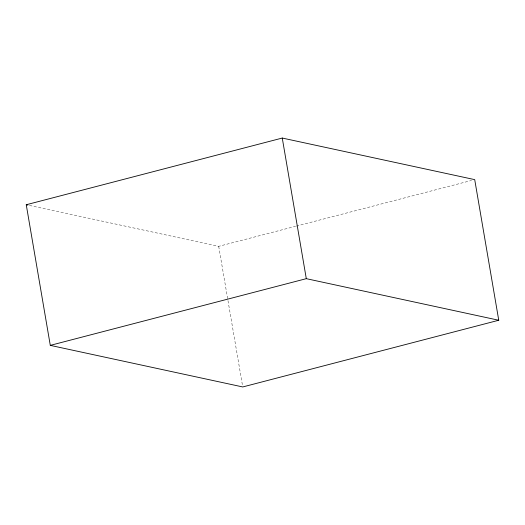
<?xml version="1.0" encoding="UTF-8"?>
<svg xmlns="http://www.w3.org/2000/svg" width="525" height="525" viewBox="0 0 525 525"><rect width="100%" height="100%" fill="white"/><g stroke="black" fill="none" stroke-linecap="round" stroke-linejoin="round"><path stroke-width="0.39" stroke-dasharray="2.62 1.97" d="M29.446 205.439L218.702 246.33L295.582 226.301M296.376 226.091L471.542 180.456M218.702 246.33L242.602 386.144"/><path stroke-width="0.79" d="M26.25 204.75L282.26 138.049L474.712 179.629L498.75 320.25L242.74 386.951L50.288 345.371L26.25 204.75L27.845 205.098M50.288 345.371L306.298 278.67L498.75 320.25M282.26 138.049L306.298 278.67"/></g></svg>
